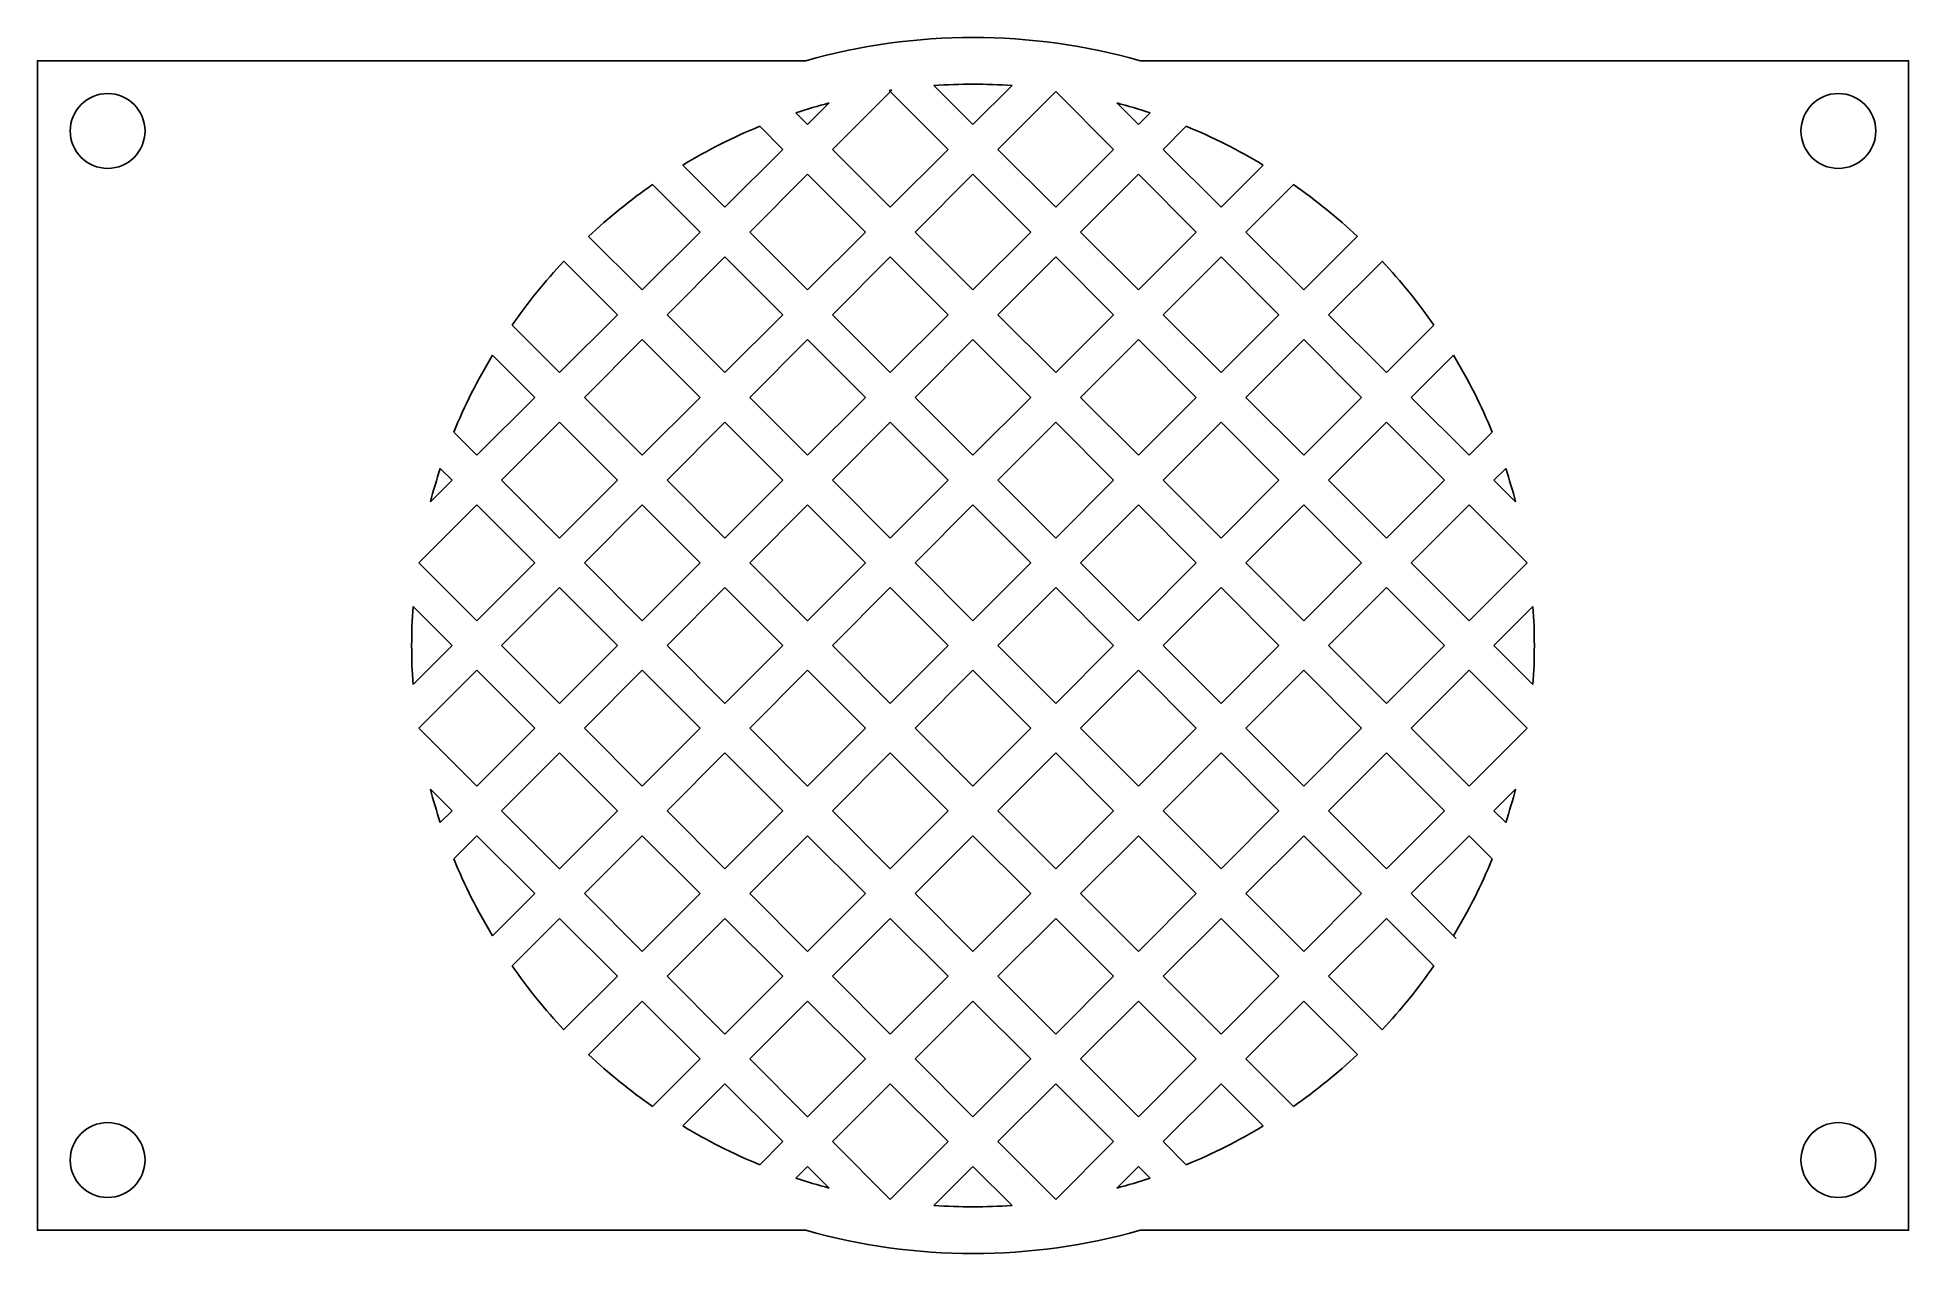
# Model space of a CAD drawing. Header units: millimetres. Extents: x -40 to 40, y -26 to 26.
import ezdxf

# ---------------------------------------------------------------- set-up
doc = ezdxf.new("R2010")
doc.units = ezdxf.units.MM
doc.layers.add('grill', color=18, linetype='Continuous', lineweight=25, true_color=0x000000)

msp = doc.modelspace()

# ---------------------------------------------------------------- linework, layer by layer
at = {"layer": 'grill'}
for p, q in [((-6.01, 21.213), (-3.477, 23.747)), ((-1.061, 21.213), (-3.579, 23.732)), ((0, 22.274), (-1.668, 23.942)), ((0, 22.274), (1.668, 23.942)), ((1.061, 21.213), (3.536, 23.688)), ((6.01, 21.213), (3.536, 23.688)), ((-7.071, 22.274), (-7.572, 22.774)), ((-7.071, 22.274), (-6.145, 23.2)), ((7.071, 22.274), (6.145, 23.2)), ((7.071, 22.274), (7.572, 22.774)), ((-8.132, 21.213), (-9.119, 22.2)), ((8.132, 21.213), (9.119, 22.2)), ((-10.607, 18.738), (-8.132, 21.213)), ((-3.536, 18.738), (-6.01, 21.213)), ((-3.536, 18.738), (-1.061, 21.213)), ((3.536, 18.738), (1.061, 21.213)), ((3.536, 18.738), (6.01, 21.213)), ((10.607, 18.738), (8.132, 21.213)), ((-10.607, 18.738), (-12.41, 20.542)), ((-9.546, 17.678), (-7.071, 20.153)), ((-4.596, 17.678), (-7.071, 20.153)), ((-2.475, 17.678), (0, 20.153)), ((2.475, 17.678), (0, 20.153)), ((4.596, 17.678), (7.071, 20.153)), ((9.546, 17.678), (7.071, 20.153)), ((10.607, 18.738), (12.41, 20.542)), ((-11.667, 17.678), (-13.697, 19.708)), ((11.667, 17.678), (13.697, 19.708)), ((-14.142, 15.203), (-11.667, 17.678)), ((-7.071, 15.203), (-9.546, 17.678)), ((-7.071, 15.203), (-4.596, 17.678)), ((0, 15.203), (-2.475, 17.678)), ((0, 15.203), (2.475, 17.678)), ((7.071, 15.203), (4.596, 17.678)), ((7.071, 15.203), (9.546, 17.678)), ((14.142, 15.203), (11.667, 17.678)), ((-14.142, 15.203), (-16.432, 17.493)), ((14.142, 15.203), (16.44, 17.501)), ((-15.203, 14.142), (-17.493, 16.432)), ((-13.081, 14.142), (-10.607, 16.617)), ((-8.132, 14.142), (-10.607, 16.617)), ((-6.01, 14.142), (-3.536, 16.617)), ((-1.061, 14.142), (-3.536, 16.617)), ((1.061, 14.142), (3.536, 16.617)), ((6.01, 14.142), (3.536, 16.617)), ((8.132, 14.142), (10.607, 16.617)), ((13.081, 14.142), (10.607, 16.617)), ((15.203, 14.142), (17.501, 16.44)), ((-17.678, 11.667), (-19.708, 13.697)), ((-17.678, 11.667), (-15.203, 14.142)), ((-10.607, 11.667), (-13.081, 14.142)), ((-10.607, 11.667), (-8.132, 14.142)), ((-3.536, 11.667), (-6.01, 14.142)), ((-3.536, 11.667), (-1.061, 14.142)), ((3.536, 11.667), (1.061, 14.142)), ((3.536, 11.667), (6.01, 14.142)), ((10.607, 11.667), (8.132, 14.142)), ((10.607, 11.667), (13.081, 14.142)), ((17.678, 11.667), (15.203, 14.142)), ((17.678, 11.667), (19.708, 13.697)), ((-16.617, 10.607), (-14.142, 13.081)), ((-11.667, 10.607), (-14.142, 13.081)), ((-9.546, 10.607), (-7.071, 13.081)), ((-4.596, 10.607), (-7.071, 13.081)), ((-2.475, 10.607), (0, 13.081)), ((2.475, 10.607), (0, 13.081)), ((4.596, 10.607), (7.071, 13.081)), ((9.546, 10.607), (7.071, 13.081)), ((11.667, 10.607), (14.142, 13.081)), ((16.617, 10.607), (14.142, 13.081)), ((-18.738, 10.607), (-20.542, 12.41)), ((18.738, 10.607), (20.542, 12.41)), ((-21.213, 8.132), (-18.738, 10.607)), ((-14.142, 8.132), (-16.617, 10.607)), ((-14.142, 8.132), (-11.667, 10.607)), ((-7.071, 8.132), (-9.546, 10.607)), ((-7.071, 8.132), (-4.596, 10.607)), ((0, 8.132), (-2.475, 10.607)), ((0, 8.132), (2.475, 10.607)), ((7.071, 8.132), (4.596, 10.607)), ((7.071, 8.132), (9.546, 10.607)), ((14.142, 8.132), (11.667, 10.607)), ((14.142, 8.132), (16.617, 10.607)), ((21.213, 8.132), (18.738, 10.607)), ((-21.213, 8.132), (-22.2, 9.119)), ((-20.153, 7.071), (-17.678, 9.546)), ((-15.203, 7.071), (-17.678, 9.546)), ((-13.081, 7.071), (-10.607, 9.546)), ((-8.132, 7.071), (-10.607, 9.546)), ((-6.01, 7.071), (-3.536, 9.546)), ((-1.061, 7.071), (-3.536, 9.546)), ((1.061, 7.071), (3.536, 9.546)), ((6.01, 7.071), (3.536, 9.546)), ((8.132, 7.071), (10.607, 9.546)), ((13.081, 7.071), (10.607, 9.546)), ((15.203, 7.071), (17.678, 9.546)), ((20.153, 7.071), (17.678, 9.546)), ((21.213, 8.132), (22.2, 9.119)), ((-22.274, 7.071), (-22.774, 7.572)), ((22.274, 7.071), (22.774, 7.572)), ((-23.2, 6.145), (-22.274, 7.071)), ((-17.678, 4.596), (-20.153, 7.071)), ((-17.678, 4.596), (-15.203, 7.071)), ((-10.607, 4.596), (-13.081, 7.071)), ((-10.607, 4.596), (-8.132, 7.071)), ((-3.536, 4.596), (-6.01, 7.071)), ((-3.536, 4.596), (-1.061, 7.071)), ((3.536, 4.596), (1.061, 7.071)), ((3.536, 4.596), (6.01, 7.071)), ((10.607, 4.596), (8.132, 7.071)), ((10.607, 4.596), (13.081, 7.071)), ((17.678, 4.596), (15.203, 7.071)), ((17.678, 4.596), (20.153, 7.071)), ((23.2, 6.145), (22.274, 7.071)), ((-23.688, 3.536), (-21.213, 6.01)), ((-18.738, 3.536), (-21.213, 6.01)), ((-16.617, 3.536), (-14.142, 6.01)), ((-11.667, 3.536), (-14.142, 6.01)), ((-9.546, 3.536), (-7.071, 6.01)), ((-4.596, 3.536), (-7.071, 6.01)), ((-2.475, 3.536), (0, 6.01)), ((2.475, 3.536), (0, 6.01)), ((4.596, 3.536), (7.071, 6.01)), ((9.546, 3.536), (7.071, 6.01)), ((11.667, 3.536), (14.142, 6.01)), ((16.617, 3.536), (14.142, 6.01)), ((18.738, 3.536), (21.213, 6.01)), ((23.688, 3.536), (21.213, 6.01)), ((-21.213, 1.061), (-23.688, 3.536)), ((-21.213, 1.061), (-18.738, 3.536)), ((-14.142, 1.061), (-16.617, 3.536)), ((-14.142, 1.061), (-11.667, 3.536)), ((-7.071, 1.061), (-9.546, 3.536)), ((-7.071, 1.061), (-4.596, 3.536)), ((0, 1.061), (-2.475, 3.536)), ((0, 1.061), (2.475, 3.536)), ((7.071, 1.061), (4.596, 3.536)), ((7.071, 1.061), (9.546, 3.536)), ((14.142, 1.061), (11.667, 3.536)), ((14.142, 1.061), (16.617, 3.536)), ((21.213, 1.061), (18.738, 3.536)), ((21.213, 1.061), (23.688, 3.536)), ((-20.153, 0), (-17.678, 2.475)), ((-15.203, 0), (-17.678, 2.475)), ((-13.081, 0), (-10.607, 2.475)), ((-8.132, 0), (-10.607, 2.475)), ((-6.01, 0), (-3.536, 2.475)), ((-1.061, 0), (-3.536, 2.475)), ((1.061, 0), (3.536, 2.475)), ((6.01, 0), (3.536, 2.475)), ((8.132, 0), (10.607, 2.475)), ((13.081, 0), (10.607, 2.475)), ((15.203, 0), (17.678, 2.475)), ((20.153, 0), (17.678, 2.475)), ((-22.274, 0), (-23.942, 1.668)), ((22.274, 0), (23.942, 1.668)), ((-23.942, -1.668), (-22.274, 0)), ((-17.678, -2.475), (-20.153, 0)), ((-17.678, -2.475), (-15.203, 0)), ((-10.607, -2.475), (-13.081, 0)), ((-10.607, -2.475), (-8.132, 0)), ((-3.536, -2.475), (-6.01, 0)), ((-3.536, -2.475), (-1.061, 0)), ((3.536, -2.475), (1.061, 0)), ((3.536, -2.475), (6.01, 0)), ((10.607, -2.475), (8.132, 0)), ((10.607, -2.475), (13.081, 0)), ((17.678, -2.475), (15.203, 0)), ((17.678, -2.475), (20.153, 0)), ((23.942, -1.668), (22.274, 0)), ((-23.688, -3.536), (-21.213, -1.061)), ((-18.738, -3.536), (-21.213, -1.061)), ((-16.617, -3.536), (-14.142, -1.061)), ((-11.667, -3.536), (-14.142, -1.061)), ((-9.546, -3.536), (-7.071, -1.061)), ((-4.596, -3.536), (-7.071, -1.061)), ((-2.475, -3.536), (0, -1.061)), ((2.475, -3.536), (0, -1.061)), ((4.596, -3.536), (7.071, -1.061)), ((9.546, -3.536), (7.071, -1.061)), ((11.667, -3.536), (14.142, -1.061)), ((16.617, -3.536), (14.142, -1.061)), ((18.738, -3.536), (21.213, -1.061)), ((23.688, -3.536), (21.213, -1.061)), ((-21.213, -6.01), (-23.688, -3.536)), ((-21.213, -6.01), (-18.738, -3.536)), ((-14.142, -6.01), (-16.617, -3.536)), ((-14.142, -6.01), (-11.667, -3.536)), ((-7.071, -6.01), (-9.546, -3.536)), ((-7.071, -6.01), (-4.596, -3.536)), ((0, -6.01), (-2.475, -3.536)), ((0, -6.01), (2.475, -3.536)), ((7.071, -6.01), (4.596, -3.536)), ((7.071, -6.01), (9.546, -3.536)), ((14.142, -6.01), (11.667, -3.536)), ((14.142, -6.01), (16.617, -3.536)), ((21.213, -6.01), (18.738, -3.536)), ((21.213, -6.01), (23.688, -3.536)), ((-20.153, -7.071), (-17.678, -4.596)), ((-15.203, -7.071), (-17.678, -4.596)), ((-13.081, -7.071), (-10.607, -4.596)), ((-8.132, -7.071), (-10.607, -4.596)), ((-6.01, -7.071), (-3.536, -4.596)), ((-1.061, -7.071), (-3.536, -4.596)), ((1.061, -7.071), (3.536, -4.596)), ((6.01, -7.071), (3.536, -4.596)), ((8.132, -7.071), (10.607, -4.596)), ((13.081, -7.071), (10.607, -4.596)), ((15.203, -7.071), (17.678, -4.596)), ((20.153, -7.071), (17.678, -4.596)), ((-22.274, -7.071), (-23.2, -6.145)), ((22.274, -7.071), (23.2, -6.145)), ((-22.774, -7.572), (-22.274, -7.071)), ((-17.678, -9.546), (-20.153, -7.071)), ((-17.678, -9.546), (-15.203, -7.071)), ((-10.607, -9.546), (-13.081, -7.071)), ((-10.607, -9.546), (-8.132, -7.071)), ((-3.536, -9.546), (-6.01, -7.071)), ((-3.536, -9.546), (-1.061, -7.071)), ((3.536, -9.546), (1.061, -7.071)), ((3.536, -9.546), (6.01, -7.071)), ((10.607, -9.546), (8.132, -7.071)), ((10.607, -9.546), (13.081, -7.071)), ((17.678, -9.546), (15.203, -7.071)), ((17.678, -9.546), (20.153, -7.071)), ((22.774, -7.572), (22.274, -7.071)), ((-22.2, -9.119), (-21.213, -8.132)), ((-18.738, -10.607), (-21.213, -8.132)), ((-16.617, -10.607), (-14.142, -8.132)), ((-11.667, -10.607), (-14.142, -8.132)), ((-9.546, -10.607), (-7.071, -8.132)), ((-4.596, -10.607), (-7.071, -8.132)), ((-2.475, -10.607), (0, -8.132)), ((2.475, -10.607), (0, -8.132)), ((4.596, -10.607), (7.071, -8.132)), ((9.546, -10.607), (7.071, -8.132)), ((11.667, -10.607), (14.142, -8.132)), ((16.617, -10.607), (14.142, -8.132)), ((18.738, -10.607), (21.213, -8.132)), ((22.2, -9.119), (21.213, -8.132)), ((-20.542, -12.41), (-18.738, -10.607)), ((-14.142, -13.081), (-16.617, -10.607)), ((-14.142, -13.081), (-11.667, -10.607)), ((-7.071, -13.081), (-9.546, -10.607)), ((-7.071, -13.081), (-4.596, -10.607)), ((0, -13.081), (-2.475, -10.607)), ((0, -13.081), (2.475, -10.607)), ((7.071, -13.081), (4.596, -10.607)), ((7.071, -13.081), (9.546, -10.607)), ((14.142, -13.081), (11.667, -10.607)), ((14.142, -13.081), (16.617, -10.607)), ((20.664, -12.532), (18.738, -10.607)), ((-19.708, -13.697), (-17.678, -11.667)), ((-15.203, -14.142), (-17.678, -11.667)), ((-13.081, -14.142), (-10.607, -11.667)), ((-8.132, -14.142), (-10.607, -11.667)), ((-6.01, -14.142), (-3.536, -11.667)), ((-1.061, -14.142), (-3.536, -11.667)), ((1.061, -14.142), (3.536, -11.667)), ((6.01, -14.142), (3.536, -11.667)), ((8.132, -14.142), (10.607, -11.667)), ((13.081, -14.142), (10.607, -11.667)), ((15.203, -14.142), (17.678, -11.667)), ((19.708, -13.697), (17.678, -11.667)), ((-17.501, -16.44), (-15.203, -14.142)), ((-10.607, -16.617), (-13.081, -14.142)), ((-10.607, -16.617), (-8.132, -14.142)), ((-3.536, -16.617), (-6.01, -14.142)), ((-3.536, -16.617), (-1.061, -14.142)), ((3.536, -16.617), (1.061, -14.142)), ((3.536, -16.617), (6.01, -14.142)), ((10.607, -16.617), (8.132, -14.142)), ((10.607, -16.617), (13.081, -14.142)), ((17.493, -16.432), (15.203, -14.142)), ((-16.44, -17.501), (-14.142, -15.203)), ((-11.667, -17.678), (-14.142, -15.203)), ((-9.546, -17.678), (-7.071, -15.203)), ((-4.596, -17.678), (-7.071, -15.203)), ((-2.475, -17.678), (0, -15.203)), ((2.475, -17.678), (0, -15.203)), ((4.596, -17.678), (7.071, -15.203)), ((9.546, -17.678), (7.071, -15.203)), ((11.667, -17.678), (14.142, -15.203)), ((16.432, -17.493), (14.142, -15.203)), ((-13.697, -19.708), (-11.667, -17.678)), ((-7.071, -20.153), (-9.546, -17.678)), ((-7.071, -20.153), (-4.596, -17.678)), ((0, -20.153), (-2.475, -17.678)), ((0, -20.153), (2.475, -17.678)), ((7.071, -20.153), (4.596, -17.678)), ((7.071, -20.153), (9.546, -17.678)), ((13.697, -19.708), (11.667, -17.678)), ((-12.41, -20.542), (-10.607, -18.738)), ((-8.132, -21.213), (-10.607, -18.738)), ((-6.01, -21.213), (-3.536, -18.738)), ((-1.061, -21.213), (-3.536, -18.738)), ((1.061, -21.213), (3.536, -18.738)), ((6.01, -21.213), (3.536, -18.738)), ((8.132, -21.213), (10.607, -18.738)), ((12.41, -20.542), (10.607, -18.738)), ((-9.119, -22.2), (-8.132, -21.213)), ((-3.536, -23.688), (-6.01, -21.213)), ((-3.536, -23.688), (-1.061, -21.213)), ((3.536, -23.688), (1.061, -21.213)), ((3.536, -23.688), (6.01, -21.213)), ((9.119, -22.2), (8.132, -21.213)), ((-7.572, -22.774), (-7.071, -22.274)), ((-6.145, -23.2), (-7.071, -22.274)), ((-1.668, -23.942), (0, -22.274)), ((1.668, -23.942), (0, -22.274)), ((6.145, -23.2), (7.071, -22.274)), ((7.572, -22.774), (7.071, -22.274))]:
    msp.add_line(p, q, dxfattribs=at)
at = {"layer": 'grill', "flags": 128}
for points in [[(-7.141, 25), (-40, 25), (-40, -25), (-7.141, -25)], [(7.141, -25), (40, -25), (40, 25), (7.141, 25)]]:
    msp.add_lwpolyline(points, dxfattribs=at)
at = {"layer": 'grill'}
for centre in [(-37, 22), (37, 22), (-37, -22), (37, -22)]:
    msp.add_circle(centre, 1.6, dxfattribs=at)
for radius, start, end in [(26, 74.05763, 105.94237), (24, 98.32951, 98.57643), (24, 86.0145, 93.9855), (24, 104.83516, 108.3899), (24, 71.6101, 75.16484), (24, 112.33039, 121.13805), (24, 58.86195, 67.66961), (24, 124.80008, 133.20922), (24, 46.79078, 55.19992), (24, 136.79078, 145.19992), (24, 34.80008, 43.20922), (24, 148.86195, 157.66961), (24, 22.33039, 31.13805), (24, 161.6101, 165.16484), (24, 14.83516, 18.3899), (24, 176.0145, 183.9855), (24, 356.0145, 3.9855), (24, 194.83516, 198.3899), (24, 341.6101, 345.16484), (24, 202.33039, 211.13805), (24, 328.86195, 337.66961), (24, 214.80008, 223.20922), (24, 316.79078, 325.19992), (24, 226.79078, 235.19992), (24, 304.80008, 313.20922), (24, 238.86195, 247.66961), (24, 292.33039, 301.13805), (24, 251.6101, 255.16484), (24, 284.83516, 288.3899), (24, 266.0145, 273.9855), (26, 254.05763, 285.94237)]:
    msp.add_arc((0, 0), radius, start, end, dxfattribs=at)

doc.saveas('drawing.dxf')
